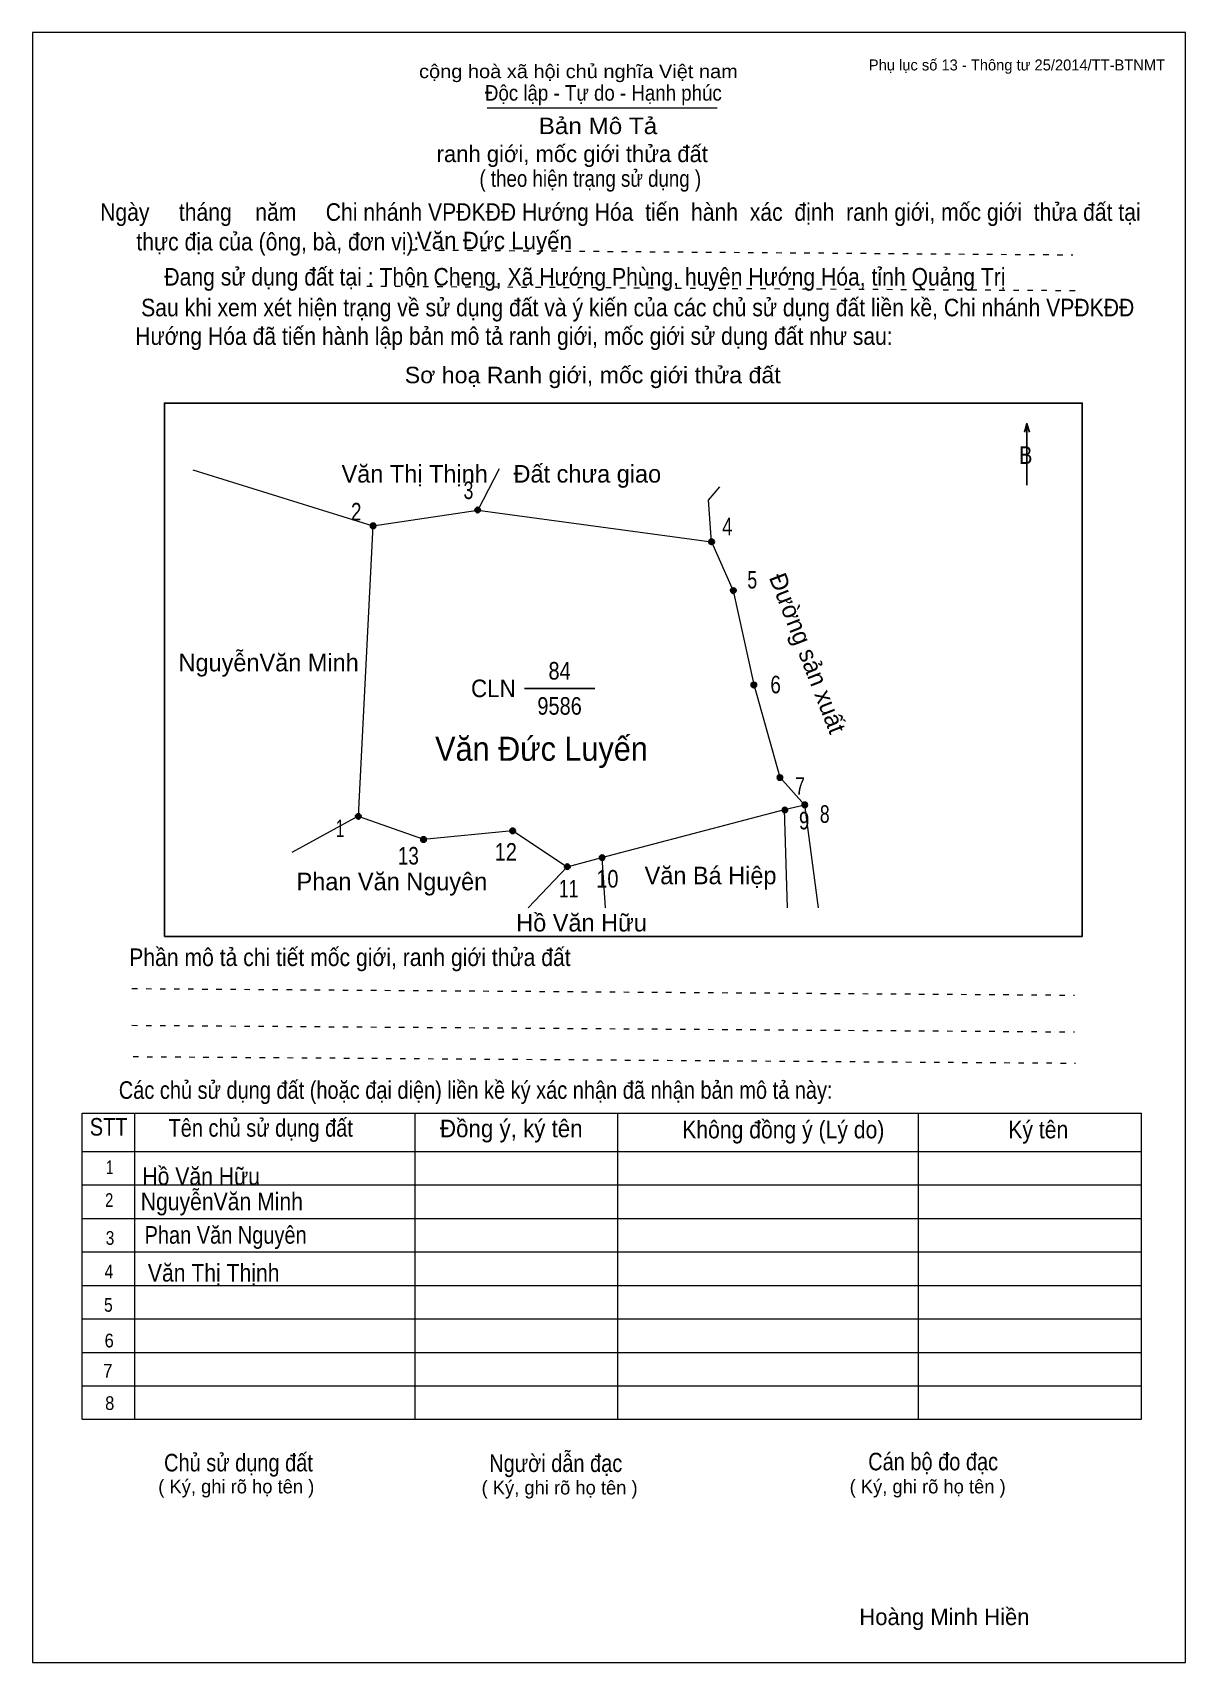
# Model space of a CAD drawing. Header units: centimetres. Extents: x 0 to 21, y 0 to 29.7.
import ezdxf
from ezdxf.enums import TextEntityAlignment as Align

# ---------------------------------------------------------------- set-up
doc = ezdxf.new("R2010")
doc.units = ezdxf.units.CM
doc.header["$LTSCALE"] = 0.13
doc.linetypes.add('DOTTED', pattern=[1.5, 0.3, -1.2])
for name, color, linetype, lineweight in [('1', 7, 'Continuous', 13), ('32', 7, 'Continuous', 25), ('33', 7, 'Continuous', 25), ('6', 7, 'Continuous', 13), ('62', 7, 'Continuous', 13)]:
    doc.layers.add(name, color=color, linetype=linetype, lineweight=lineweight)
for name, color, linetype in [('2', 7, 'Continuous'), ('34', 7, 'Continuous'), ('63', 7, 'Continuous')]:
    doc.layers.add(name, color=color, linetype=linetype)

msp = doc.modelspace()

# ---------------------------------------------------------------- hatches: boundary and pattern name
at = {"layer": '32'}
for points in [[(8.1575, 21, 1), (8.0575, 21, 1)], [(6.2526, 20.712, 1), (6.1526, 20.712, 1)], [(12.4191, 20.4214, 1), (12.3191, 20.4214, 1)], [(12.8144, 19.5314, 1), (12.7144, 19.5314, 1)], [(13.1888, 17.8124, 1), (13.0888, 17.8124, 1)], [(13.6628, 16.1247, 1), (13.5628, 16.1247, 1)], [(5.9847, 15.4186, 1), (5.8847, 15.4186, 1)], [(13.7544, 15.5331, 1), (13.6544, 15.5331, 1)], [(14.1159, 15.6273, 1), (14.0159, 15.6273, 1)], [(8.7946, 15.1534, 1), (8.6946, 15.1534, 1)], [(7.1712, 14.9954, 1), (7.0712, 14.9954, 1)], [(10.4245, 14.6651, 1), (10.3245, 14.6651, 1)], [(9.7899, 14.5, 1), (9.6899, 14.5, 1)]]:
    msp.add_hatch(color=256, dxfattribs=at).paths.add_polyline_path(points)

# ---------------------------------------------------------------- linework, layer by layer
at = {"layer": '1'}
msp.add_lwpolyline([(21, 0), (21, 29.7), (0, 29.7), (0, 0)], close=True, dxfattribs=at)
at = {"layer": '32'}
for centre in [(8.1075, 21), (6.2026, 20.712), (12.3691, 20.4214), (12.7644, 19.5314), (13.1388, 17.8124), (13.6128, 16.1247), (5.9347, 15.4186), (13.7044, 15.5331), (14.0659, 15.6273), (8.7446, 15.1534), (7.1212, 14.9954), (10.3745, 14.6651), (9.7399, 14.5)]:
    msp.add_circle(centre, 0.05, dxfattribs=at)
at = {"layer": '33'}
msp.add_line((8.96, 17.75), (10.24, 17.75), dxfattribs=at)
at = {"layer": '6'}
for p, q in [((2.92, 21.73), (6.2, 20.71)), ((8.5, 21.75), (8.11, 21)), ((6.2, 20.71), (8.11, 21)), ((8.11, 21), (12.37, 20.42)), ((6.2, 20.71), (5.93, 15.42)), ((10.37, 14.67), (13.7, 15.54)), ((13.7, 15.54), (14.06, 15.63)), ((13.75, 13.75), (13.7, 15.54)), ((14.06, 15.63), (14.31, 13.75)), ((5.93, 15.42), (4.72, 14.76)), ((9.74, 14.5), (10.37, 14.67)), ((10.37, 14.67), (10.43, 13.75)), ((9.03, 13.75), (9.74, 14.5))]:
    msp.add_line(p, q, dxfattribs=at)
for points in [[(12.37, 20.42), (12.31, 21.18), (12.52, 21.42)], [(12.37, 20.42), (12.76, 19.53), (13.14, 17.82), (13.61, 16.13), (14.06, 15.63)], [(5.93, 15.42), (7.12, 15), (8.74, 15.16), (9.74, 14.5)]]:
    msp.add_lwpolyline(points, dxfattribs=at)
at = {"layer": '62'}
for p, q in [((8.28, 28.33), (12.47, 28.33)), ((0.9, 10.01), (20.2, 10.01)), ((0.9, 4.43), (0.9, 10.01)), ((1.86, 4.43), (1.86, 10.01)), ((6.97, 4.43), (6.97, 9.99)), ((10.66, 4.43), (10.66, 9.99)), ((16.14, 4.43), (16.14, 10.01)), ((20.2, 4.43), (20.2, 10.01)), ((0.9, 9.31), (20.2, 9.31)), ((0.9, 8.7), (20.2, 8.7)), ((0.9, 8.09), (20.2, 8.09)), ((0.9, 7.48), (20.2, 7.48)), ((0.9, 6.87), (20.2, 6.87)), ((0.9, 6.26), (20.2, 6.26)), ((0.9, 5.65), (20.2, 5.65)), ((0.9, 5.04), (20.2, 5.04)), ((0.9, 4.43), (20.2, 4.43))]:
    msp.add_line(p, q, dxfattribs=at)
at = {"layer": '62', "linetype": 'DOTTED'}
for p, q in [((6.89, 25.74), (18.95, 25.65)), ((6.09, 25.08), (19.04, 25)), ((1.81, 12.28), (18.98, 12.16)), ((1.81, 11.61), (18.98, 11.49)), ((1.83, 11.04), (19, 10.92))]:
    msp.add_line(p, q, dxfattribs=at)
at = {"layer": '62', "lineweight": 25}
for p, q in [((18.11, 22.58), (18.11, 21.45)), ((18.11, 22.57), (18.07, 22.42)), ((18.11, 22.57), (18.16, 22.42))]:
    msp.add_line(p, q, dxfattribs=at)
msp.add_lwpolyline([(2.4, 13.23), (19.12, 13.23), (19.12, 22.95), (2.4, 22.95)], close=True, dxfattribs=at)

# ---------------------------------------------------------------- texts
at = {"layer": '2', "width": 0.95}
msp.add_text('Văn Đức Luyến', height=0.4387, dxfattribs=at).set_placement((9.27, 16.43), align=Align.CENTER)
at = {"layer": '32'}
for s, width, p in [('3', 0.75, (7.94, 21.2)), ('2', 0.8, (5.895, 20.81)), ('4', 0.8, (12.655, 20.54)), ('5', 0.75, (13.11, 19.57)), ('6', 0.8, (13.535, 17.66)), ('7', 0.75, (13.98, 15.81)), ('9', 0.8, (14.055, 15.18)), ('8', 0.75, (14.43, 15.3)), ('1', 0.65, (5.6, 15.04)), ('13', 0.8, (6.845, 14.54)), ('12', 0.85, (8.62, 14.61)), ('11', 0.75, (9.765, 13.94)), ('10', 0.85, (10.47, 14.12))]:
    msp.add_text(s, height=0.32, dxfattribs=dict(at, width=width)).set_placement(p, align=Align.CENTER)
at = {"layer": '33'}
for s, p in [('Văn Thị Thịnh', (6.96, 21.5)), ('Đất chưa giao', (10.105, 21.5)), ('NguyễnVăn Minh', (4.3, 18.06)), ('Phan Văn Nguyên', (6.545, 14.07)), ('Văn Bá Hiệp', (12.35, 14.18)), ('Hồ Văn Hữu', (10, 13.32))]:
    msp.add_text(s, height=0.32, dxfattribs=at).set_placement(p, align=Align.CENTER)
msp.add_text('Đường sản xuất', height=0.32, rotation=291.251, dxfattribs=at).set_placement((13.9688, 18.333), align=Align.CENTER)
at = {"layer": '33', "width": 0.85}
for s, p in [('84', (9.6, 17.91)), ('9586', (9.6, 17.27))]:
    msp.add_text(s, height=0.32, dxfattribs=at).set_placement(p, align=Align.CENTER)
at = {"layer": '33', "width": 0.95}
msp.add_text('CLN', height=0.32, dxfattribs=at).set_placement((8.8, 17.59), align=Align.RIGHT)
at = {"layer": '34'}
for s, width, p in [('Văn Đức Luyến', 0.95, (7, 25.75)), ('Hồ Văn Hữu', 0.9, (2, 8.7)), ('NguyễnVăn Minh', 0.9, (1.97, 8.24)), ('Phan Văn Nguyên', 0.85, (2.04, 7.63)), ('Văn Thị Thịnh', 0.9, (2.1, 6.94))]:
    msp.add_text(s, height=0.32, dxfattribs=dict(at, width=width)).set_placement(p)
at = {"layer": '62'}
for s, height, width, p in [('cộng hoà xã hội chủ nghĩa Việt nam', 0.2474, 1.1, (7.04, 28.87)), ('Độc lập - Tự do - Hạnh phúc', 0.2828, 0.9, (8.24, 28.46)), ('Bản Mô Tả', 0.3, 1.1, (9.22, 27.85)), ('( theo hiện trạng sử dụng )', 0.3, 0.85, (8.14, 26.89)), ('Ngày     tháng    năm     Chi nhánh VPĐKĐĐ Hướng Hóa  tiến  hành  xác  định  ranh giới, mốc giới  thửa đất tại ', 0.32, 0.9, (1.23, 26.27)), ('thực địa của (ông, bà, đơn vị): ', 0.32, 0.9, (1.89, 25.73)), ('Đang sử dụng đất tại : Thôn Cheng, Xã Hướng Phùng, huyện Hướng Hóa, tỉnh Quảng Trị', 0.32, 0.9, (2.4, 25.09)), (' Sau khi xem xét hiện trạng về sử dụng đất và ý kiến của các chủ sử dụng đất liền kề, Chi nhánh VPĐKĐĐ ', 0.32, 0.9, (1.87, 24.53)), ('Hướng Hóa đã tiến hành lập bản mô tả ranh giới, mốc giới sử dụng đất như sau:', 0.32, 0.9, (1.87, 24.01)), ('Sơ hoạ Ranh giới, mốc giới thửa đất', 0.3, 1.05, (6.78, 23.31)), ('B', 0.32, 0.85, (17.97, 21.84)), ('Phần mô tả chi tiết mốc giới, ranh giới thửa đất ', 0.32, 0.9, (1.76, 12.69)), ('Các chủ sử dụng đất (hoặc đại diện) liền kề ký xác nhận đã nhận bản mô tả này:', 0.32, 0.85, (1.57, 10.27))]:
    msp.add_text(s, height=height, dxfattribs=dict(at, width=width)).set_placement(p)
msp.add_text('ranh giới, mốc giới thửa đất', height=0.3, dxfattribs=at).set_placement((7.36, 27.34))
for s, height, width, p in [('STT', 0.32, 0.85, (1.385, 9.6)), ('Tên chủ sử dụng đất', 0.32, 0.85, (4.155, 9.58)), ('Đồng ý, ký tên', 0.32, 0.95, (8.72, 9.57)), ('Không đồng ý (Lý do)', 0.32, 0.9, (13.675, 9.55)), ('Ký tên', 0.32, 0.9, (18.32, 9.55)), ('1', 0.25, 0.7, (1.405, 8.9)), ('2', 0.25, 0.8, (1.395, 8.3)), ('3', 0.25, 0.85, (1.41, 7.61)), ('4', 0.25, 0.85, (1.39, 7)), ('5', 0.25, 0.85, (1.38, 6.39)), ('6', 0.25, 0.9, (1.395, 5.74)), ('7', 0.25, 0.95, (1.37, 5.19)), ('8', 0.25, 0.9, (1.405, 4.6)), ('Người dẫn đạc', 0.32, 0.85, (9.53, 3.47)), ('Chủ sử dụng đất', 0.32, 0.85, (3.75, 3.48)), ('Cán bộ đo đạc', 0.32, 0.85, (16.405, 3.5))]:
    msp.add_text(s, height=height, dxfattribs=dict(at, width=width)).set_placement(p, align=Align.CENTER)
for p in [(3.71, 3.08), (9.6, 3.06), (16.305, 3.08)]:
    msp.add_text('( Ký, ghi rõ họ tên )', height=0.25, dxfattribs=at).set_placement(p, align=Align.CENTER)
at = {"layer": '63'}
msp.add_text('Phụ lục số 13 - Thông tư 25/2014/TT-BTNMT', height=0.2, dxfattribs=at).set_placement((20.63, 29.01), align=Align.RIGHT)
msp.add_text('Hoàng Minh Hiền', height=0.3, dxfattribs=at).set_placement((16.61, 0.68), align=Align.CENTER)

doc.saveas('drawing.dxf')
